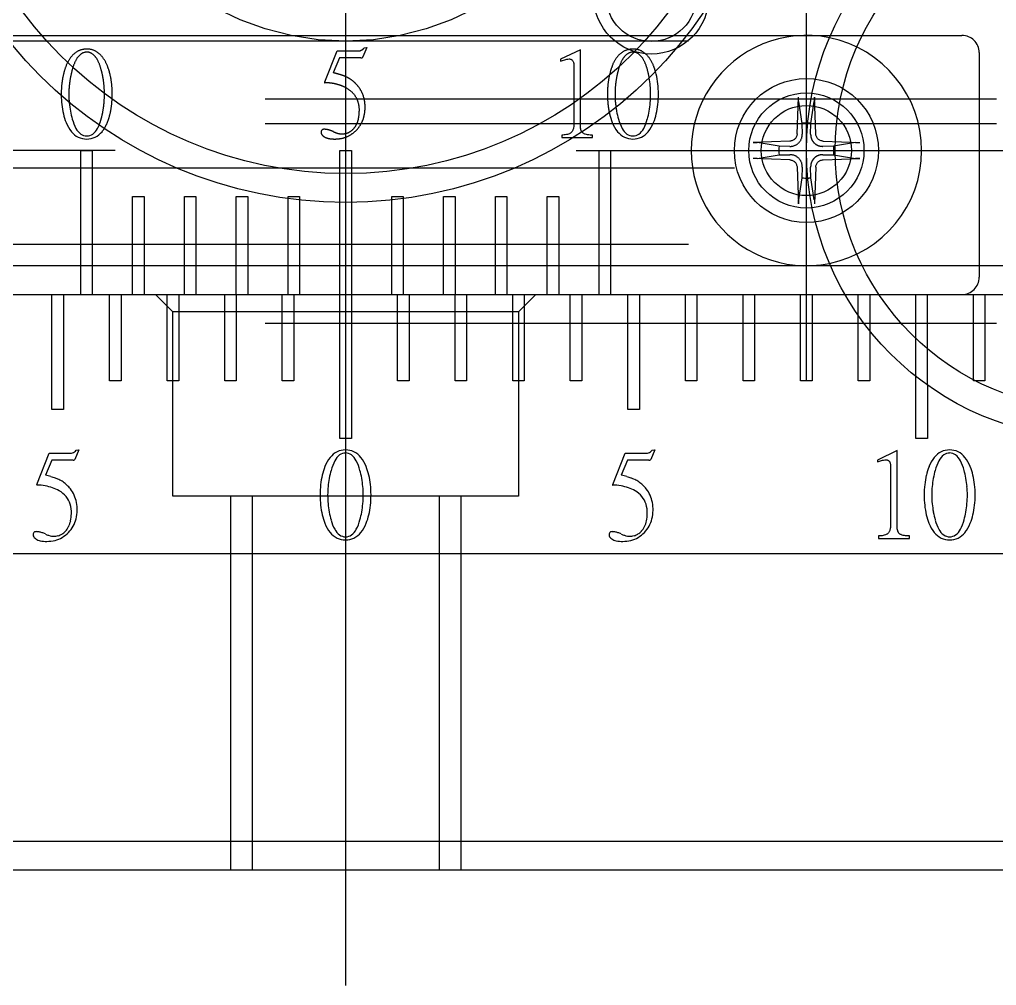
# Model space of a CAD drawing. Header units: millimetres. Extents: x 1 to 257, y -7 to 232.
# Drawn here: x 155.21 to 172.17, y 63.6 to 80.37 of the extents above; entities that cross this region are included whole.
import ezdxf

# ---------------------------------------------------------------- set-up
doc = ezdxf.new("R2010")
doc.units = ezdxf.units.MM
doc.linetypes.add('CENTER', pattern=[50.8, 31.75, -6.35, 6.35, -6.35])
doc.linetypes.add('DASHED', pattern=[19.05, 12.7, -6.35])
doc.layers.add('CENTER', color=1, linetype='CENTER')

msp = doc.modelspace()

# ---------------------------------------------------------------- linework, layer by layer
at = {"color": 3, "linetype": 'DASHED', "lineweight": -3}
for p, q in [((154.947, 80.098), (166.794, 80.098)), ((169.288, 80.098), (171.57, 80.098)), ((185.87, 79.998), (135.87, 79.998)), ((160.507, 79.289), (160.721, 79.829)), ((160.721, 79.829), (161.094, 79.829)), ((161.236, 79.886), (161.169, 79.723)), ((161.191, 79.882), (161.236, 79.886)), ((164.946, 79.849), (164.602, 79.684)), ((164.946, 78.522), (164.946, 79.849)), ((171.87, 79.798), (171.87, 75.898)), ((160.765, 79.708), (160.655, 79.448)), ((161.136, 79.708), (160.765, 79.708)), ((164.602, 79.684), (164.602, 79.651)), ((164.602, 79.651), (164.637, 79.664)), ((164.637, 79.664), (164.674, 79.676)), ((164.674, 79.676), (164.692, 79.68)), ((164.692, 79.68), (164.711, 79.684)), ((164.711, 79.684), (164.73, 79.687)), ((164.73, 79.687), (164.749, 79.688)), ((164.749, 79.688), (164.759, 79.688)), ((164.759, 79.688), (164.769, 79.686)), ((164.769, 79.686), (164.774, 79.685)), ((164.774, 79.685), (164.779, 79.683)), ((164.779, 79.683), (164.783, 79.682)), ((164.783, 79.682), (164.788, 79.68)), ((164.788, 79.68), (164.792, 79.677)), ((164.792, 79.677), (164.796, 79.674)), ((164.796, 79.674), (164.8, 79.671)), ((164.8, 79.671), (164.804, 79.668)), ((164.804, 79.668), (164.807, 79.664)), ((164.807, 79.664), (164.811, 79.66)), ((164.811, 79.66), (164.816, 79.652)), ((164.816, 79.652), (164.821, 79.643)), ((164.821, 79.643), (164.824, 79.633)), ((164.824, 79.633), (164.827, 79.623)), ((164.827, 79.623), (164.829, 79.613)), ((164.829, 79.613), (164.831, 79.603)), ((164.831, 79.603), (164.832, 79.592)), ((164.832, 79.592), (164.832, 79.582)), ((164.832, 79.582), (164.832, 79.572)), ((164.832, 79.572), (164.832, 78.561)), ((121.37, 78.998), (200.37, 78.998)), ((168.948, 78.57), (169.007, 78.952)), ((169.008, 78.955), (169.007, 78.952)), ((169.008, 79.024), (169.009, 79.013)), ((169.033, 78.387), (169.008, 79.024)), ((169.009, 78.969), (169.008, 78.965)), ((169.008, 78.965), (169.008, 78.961)), ((169.008, 78.961), (169.008, 78.958)), ((169.008, 78.958), (169.008, 78.955)), ((169.009, 79.013), (169.009, 79.003)), ((169.009, 79.003), (169.009, 78.992)), ((169.009, 78.992), (169.009, 78.987)), ((169.009, 78.987), (169.009, 78.982)), ((169.009, 78.982), (169.009, 78.973)), ((169.009, 78.973), (169.009, 78.969)), ((121.371, 78.565), (200.371, 78.565)), ((164.832, 78.561), (164.832, 78.538)), ((168.943, 78.385), (168.948, 78.57)), ((164.704, 78.374), (164.684, 78.37)), ((164.723, 78.378), (164.704, 78.374)), ((164.741, 78.383), (164.723, 78.378)), ((164.757, 78.39), (164.741, 78.383)), ((164.764, 78.394), (164.757, 78.39)), ((164.771, 78.398), (164.764, 78.394)), ((164.78, 78.405), (164.771, 78.398)), ((164.788, 78.412), (164.78, 78.405)), ((164.795, 78.421), (164.788, 78.412)), ((164.802, 78.43), (164.795, 78.421)), ((164.808, 78.44), (164.802, 78.43)), ((164.813, 78.45), (164.808, 78.44)), ((164.817, 78.46), (164.813, 78.45)), ((164.821, 78.471), (164.817, 78.46)), ((164.824, 78.482), (164.821, 78.471)), ((164.826, 78.493), (164.824, 78.482)), ((164.83, 78.515), (164.826, 78.493)), ((164.832, 78.538), (164.83, 78.515)), ((164.947, 78.505), (164.946, 78.522)), ((164.949, 78.487), (164.947, 78.505)), ((164.952, 78.47), (164.949, 78.487)), ((164.956, 78.453), (164.952, 78.47)), ((164.96, 78.445), (164.956, 78.453)), ((164.963, 78.437), (164.96, 78.445)), ((164.967, 78.43), (164.963, 78.437)), ((164.973, 78.42), (164.967, 78.43)), ((164.973, 78.421), (164.972, 78.423)), ((169.034, 78.375), (169.033, 78.387)), ((169.036, 78.363), (169.034, 78.375)), ((164.642, 78.366), (164.622, 78.365)), ((164.622, 78.365), (164.622, 78.325)), ((164.622, 78.325), (164.824, 78.325)), ((164.663, 78.368), (164.642, 78.366)), ((164.684, 78.37), (164.663, 78.368)), ((169.039, 78.351), (169.036, 78.363)), ((169.044, 78.339), (169.039, 78.351)), ((169.049, 78.328), (169.044, 78.339)), ((169.056, 78.317), (169.049, 78.328)), ((169.063, 78.308), (169.056, 78.317)), ((169.071, 78.299), (169.063, 78.308)), ((169.08, 78.291), (169.071, 78.299)), ((169.09, 78.283), (169.08, 78.291)), ((169.101, 78.277), (169.09, 78.283)), ((169.112, 78.271), (169.101, 78.277)), ((169.124, 78.267), (169.112, 78.271)), ((169.136, 78.264), (169.124, 78.267)), ((169.148, 78.262), (169.136, 78.264)), ((169.16, 78.261), (169.148, 78.262)), ((169.16, 78.261), (169.796, 78.236)), ((169.724, 78.235), (169.343, 78.175)), ((169.724, 78.235), (169.727, 78.235)), ((169.727, 78.235), (169.73, 78.236)), ((169.73, 78.236), (169.733, 78.236)), ((169.733, 78.236), (169.737, 78.236)), ((169.737, 78.236), (169.741, 78.236)), ((169.741, 78.236), (169.745, 78.237)), ((169.745, 78.237), (169.755, 78.237)), ((169.755, 78.237), (169.76, 78.237)), ((169.76, 78.237), (169.765, 78.237)), ((169.765, 78.237), (169.775, 78.237)), ((169.775, 78.237), (169.786, 78.237)), ((169.786, 78.237), (169.796, 78.236)), ((160.77, 77.199), (160.77, 78.098)), ((160.77, 78.098), (160.97, 78.098)), ((160.97, 78.098), (160.97, 77.199)), ((169.343, 78.175), (169.158, 78.171)), ((169.044, 77.857), (169.049, 77.868)), ((169.049, 77.868), (169.056, 77.879)), ((169.056, 77.879), (169.063, 77.888)), ((169.063, 77.888), (169.071, 77.897)), ((169.071, 77.897), (169.08, 77.905)), ((169.08, 77.905), (169.09, 77.913)), ((169.09, 77.913), (169.1, 77.919)), ((169.1, 77.919), (169.111, 77.925)), ((169.111, 77.925), (169.123, 77.929)), ((169.123, 77.929), (169.135, 77.932)), ((169.135, 77.932), (169.147, 77.935)), ((169.147, 77.935), (169.16, 77.935)), ((169.158, 78.025), (169.343, 78.021)), ((169.16, 77.935), (169.796, 77.96)), ((169.343, 78.021), (169.724, 77.961)), ((169.727, 77.961), (169.724, 77.961)), ((169.73, 77.96), (169.727, 77.961)), ((169.733, 77.96), (169.73, 77.96)), ((169.737, 77.96), (169.733, 77.96)), ((169.741, 77.96), (169.737, 77.96)), ((169.745, 77.96), (169.741, 77.96)), ((169.755, 77.959), (169.745, 77.96)), ((169.76, 77.959), (169.755, 77.959)), ((169.765, 77.959), (169.76, 77.959)), ((169.775, 77.959), (169.765, 77.959)), ((169.786, 77.96), (169.775, 77.959)), ((169.796, 77.96), (169.786, 77.96)), ((135.87, 77.798), (185.87, 77.798)), ((168.948, 77.626), (168.943, 77.811)), ((169.033, 77.809), (169.008, 77.172)), ((169.033, 77.809), (169.034, 77.821)), ((169.034, 77.821), (169.036, 77.833)), ((169.036, 77.833), (169.039, 77.845)), ((169.039, 77.845), (169.044, 77.857)), ((169.007, 77.244), (168.948, 77.626)), ((159.87, 77.265), (159.87, 77.298)), ((159.87, 77.298), (160.07, 77.298)), ((160.07, 77.298), (160.07, 77.241)), ((161.67, 77.241), (161.67, 77.298)), ((161.67, 77.298), (161.87, 77.298)), ((161.87, 77.298), (161.87, 77.265)), ((169.007, 77.244), (169.008, 77.241)), ((169.008, 77.241), (169.008, 77.238)), ((169.008, 77.238), (169.008, 77.235)), ((169.008, 77.235), (169.008, 77.231)), ((169.008, 77.231), (169.009, 77.227)), ((169.009, 77.227), (169.009, 77.223)), ((169.009, 77.223), (169.009, 77.214)), ((169.009, 77.214), (169.009, 77.209)), ((169.009, 77.209), (169.009, 77.204)), ((169.009, 77.204), (169.009, 77.193)), ((169.009, 77.193), (169.009, 77.183)), ((169.009, 77.183), (169.008, 77.172)), ((185.87, 76.464), (135.87, 76.464)), ((178.453, 76.098), (169.288, 76.098)), ((157.87, 75.298), (157.57, 75.598)), ((164.17, 75.598), (163.87, 75.298)), ((169.54, 75.598), (178.2, 75.598)), ((169.77, 75.236), (169.77, 75.598)), ((169.97, 75.598), (169.97, 74.969)), ((170.77, 74.175), (170.77, 75.598)), ((170.97, 74.025), (170.97, 75.598)), ((171.77, 74.098), (171.77, 75.598)), ((171.97, 75.598), (171.97, 74.098)), ((163.87, 75.298), (157.87, 75.298)), ((157.87, 72.098), (157.87, 75.298)), ((163.87, 75.298), (163.87, 72.098)), ((121.37, 75.098), (200.37, 75.098)), ((171.97, 74.098), (171.77, 74.098)), ((163.87, 72.098), (157.87, 72.098)), ((158.87, 72.098), (158.87, 65.598)), ((159.249, 72.098), (159.249, 65.598)), ((162.491, 72.098), (162.491, 65.598)), ((162.87, 72.098), (162.87, 65.598))]:
    msp.add_line(p, q, dxfattribs=at)
at = {"color": 7, "linetype": 'Continuous', "lineweight": -3}
for p, q in [((166.794, 80.098), (169.288, 80.098)), ((168.708, 78.387), (168.732, 79.024)), ((168.732, 79.013), (168.732, 79.024)), ((168.732, 79.003), (168.732, 79.013)), ((168.732, 78.992), (168.732, 79.003)), ((168.732, 78.987), (168.732, 78.992)), ((168.732, 78.982), (168.732, 78.987)), ((168.732, 78.973), (168.732, 78.982)), ((168.732, 78.969), (168.732, 78.973)), ((168.732, 78.965), (168.732, 78.969)), ((168.732, 78.961), (168.732, 78.965)), ((168.733, 78.958), (168.732, 78.961)), ((168.733, 78.955), (168.733, 78.958)), ((168.733, 78.952), (168.733, 78.955)), ((168.733, 78.952), (168.793, 78.57)), ((168.793, 78.57), (168.797, 78.385)), ((164.977, 78.416), (164.974, 78.42)), ((164.983, 78.409), (164.977, 78.416)), ((164.989, 78.403), (164.983, 78.409)), ((164.995, 78.398), (164.989, 78.403)), ((165.004, 78.393), (164.995, 78.398)), ((165.013, 78.388), (165.004, 78.393)), ((165.022, 78.384), (165.013, 78.388)), ((165.031, 78.381), (165.022, 78.384)), ((165.05, 78.376), (165.031, 78.381)), ((165.071, 78.372), (165.05, 78.376)), ((165.092, 78.369), (165.071, 78.372)), ((168.707, 78.375), (168.705, 78.363)), ((168.708, 78.387), (168.707, 78.375)), ((164.824, 78.325), (165.158, 78.325)), ((165.114, 78.367), (165.092, 78.369)), ((165.136, 78.366), (165.114, 78.367)), ((165.158, 78.365), (165.136, 78.366)), ((165.158, 78.325), (165.158, 78.365)), ((168.581, 78.261), (167.944, 78.236)), ((167.944, 78.236), (167.955, 78.237)), ((167.955, 78.237), (167.965, 78.237)), ((167.965, 78.237), (167.976, 78.237)), ((167.976, 78.237), (167.981, 78.237)), ((167.981, 78.237), (167.986, 78.237)), ((167.986, 78.237), (167.995, 78.237)), ((167.995, 78.237), (168, 78.236)), ((168, 78.236), (168.004, 78.236)), ((168.004, 78.236), (168.007, 78.236)), ((168.007, 78.236), (168.011, 78.236)), ((168.011, 78.236), (168.014, 78.235)), ((168.014, 78.235), (168.016, 78.235)), ((168.398, 78.175), (168.016, 78.235)), ((168.593, 78.262), (168.581, 78.261)), ((168.605, 78.264), (168.593, 78.262)), ((168.617, 78.267), (168.605, 78.264)), ((168.629, 78.271), (168.617, 78.267)), ((168.64, 78.277), (168.629, 78.271)), ((168.651, 78.283), (168.64, 78.277)), ((168.661, 78.291), (168.651, 78.283)), ((168.67, 78.299), (168.661, 78.291)), ((168.678, 78.308), (168.67, 78.299)), ((168.685, 78.318), (168.678, 78.308)), ((168.692, 78.328), (168.685, 78.318)), ((168.697, 78.339), (168.692, 78.328)), ((168.702, 78.351), (168.697, 78.339)), ((168.705, 78.363), (168.702, 78.351)), ((156.27, 75.598), (156.27, 78.098)), ((156.27, 78.098), (156.47, 78.098)), ((156.47, 78.098), (156.47, 75.598)), ((165.27, 75.598), (165.27, 78.098)), ((165.27, 78.098), (165.47, 78.098)), ((165.47, 78.098), (165.47, 75.598)), ((168.583, 78.171), (168.398, 78.175)), ((167.955, 77.96), (167.944, 77.96)), ((168.581, 77.935), (167.944, 77.96)), ((167.965, 77.959), (167.955, 77.96)), ((167.976, 77.959), (167.965, 77.959)), ((167.981, 77.959), (167.976, 77.959)), ((167.986, 77.959), (167.981, 77.959)), ((167.995, 77.96), (167.986, 77.959)), ((168, 77.96), (167.995, 77.96)), ((168.004, 77.96), (168, 77.96)), ((168.007, 77.96), (168.004, 77.96)), ((168.011, 77.96), (168.007, 77.96)), ((168.014, 77.961), (168.011, 77.96)), ((168.016, 77.961), (168.014, 77.961)), ((168.016, 77.961), (168.398, 78.021)), ((168.398, 78.021), (168.583, 78.025)), ((168.581, 77.935), (168.593, 77.935)), ((168.593, 77.935), (168.605, 77.933)), ((168.605, 77.933), (168.617, 77.929)), ((168.617, 77.929), (168.629, 77.925)), ((168.629, 77.925), (168.64, 77.919)), ((168.64, 77.919), (168.651, 77.913)), ((168.651, 77.913), (168.661, 77.905)), ((168.661, 77.905), (168.67, 77.897)), ((168.67, 77.897), (168.678, 77.888)), ((168.678, 77.888), (168.685, 77.879)), ((168.685, 77.879), (168.692, 77.868)), ((168.692, 77.868), (168.697, 77.857)), ((168.697, 77.857), (168.701, 77.845)), ((168.701, 77.845), (168.705, 77.833)), ((168.705, 77.833), (168.707, 77.821)), ((168.707, 77.821), (168.708, 77.809)), ((168.708, 77.809), (168.732, 77.172)), ((168.797, 77.811), (168.793, 77.626)), ((168.793, 77.626), (168.733, 77.244)), ((157.17, 75.598), (157.17, 77.298)), ((157.17, 77.298), (157.37, 77.298)), ((157.37, 77.298), (157.37, 75.598)), ((158.07, 75.598), (158.07, 77.298)), ((158.07, 77.298), (158.27, 77.298)), ((158.27, 77.298), (158.27, 75.598)), ((158.97, 75.598), (158.97, 77.298)), ((158.97, 77.298), (159.17, 77.298)), ((159.17, 77.298), (159.17, 75.598)), ((159.87, 75.598), (159.87, 77.265)), ((160.07, 77.241), (160.07, 75.598)), ((160.77, 75.598), (160.77, 77.199)), ((160.97, 77.199), (160.97, 75.598)), ((161.67, 75.598), (161.67, 77.241)), ((161.87, 77.265), (161.87, 75.598)), ((162.57, 75.598), (162.57, 77.298)), ((162.57, 77.298), (162.77, 77.298)), ((162.77, 77.298), (162.77, 75.598)), ((163.47, 75.598), (163.47, 77.298)), ((163.47, 77.298), (163.67, 77.298)), ((163.67, 77.298), (163.67, 75.598)), ((164.37, 75.598), (164.37, 77.298)), ((164.37, 77.298), (164.57, 77.298)), ((164.57, 77.298), (164.57, 75.598)), ((168.732, 77.235), (168.733, 77.238)), ((168.732, 77.231), (168.732, 77.235)), ((168.732, 77.227), (168.732, 77.231)), ((168.732, 77.223), (168.732, 77.227)), ((168.732, 77.214), (168.732, 77.223)), ((168.732, 77.209), (168.732, 77.214)), ((168.732, 77.204), (168.732, 77.209)), ((168.732, 77.193), (168.732, 77.204)), ((168.732, 77.183), (168.732, 77.193)), ((168.733, 77.241), (168.733, 77.244)), ((168.733, 77.238), (168.733, 77.241)), ((168.732, 77.172), (168.732, 77.183)), ((169.288, 76.098), (152.453, 76.098)), ((152.2, 75.598), (169.54, 75.598)), ((155.77, 73.598), (155.77, 75.598)), ((155.97, 75.598), (155.97, 73.598)), ((156.77, 74.098), (156.77, 75.598)), ((156.97, 75.598), (156.97, 74.098)), ((157.77, 74.098), (157.77, 75.598)), ((157.97, 75.598), (157.97, 74.098)), ((158.77, 74.098), (158.77, 75.598)), ((158.97, 75.598), (158.97, 74.098)), ((159.77, 74.098), (159.77, 75.598)), ((159.97, 75.598), (159.97, 74.098)), ((160.77, 73.098), (160.77, 75.598)), ((160.97, 75.598), (160.97, 73.098)), ((161.77, 74.098), (161.77, 75.598)), ((161.97, 75.598), (161.97, 74.098)), ((162.77, 74.098), (162.77, 75.598)), ((162.97, 75.598), (162.97, 74.098)), ((163.77, 74.098), (163.77, 75.598)), ((163.97, 75.598), (163.97, 74.098)), ((164.77, 74.098), (164.77, 75.598)), ((164.97, 75.598), (164.97, 74.098)), ((165.77, 73.598), (165.77, 75.598)), ((165.97, 75.598), (165.97, 73.598)), ((166.77, 74.098), (166.77, 75.598)), ((166.97, 75.598), (166.97, 74.098)), ((167.77, 74.098), (167.77, 75.598)), ((167.97, 75.598), (167.97, 74.098)), ((168.77, 74.098), (168.77, 75.598)), ((168.97, 75.598), (168.97, 74.098)), ((169.77, 74.098), (169.77, 75.236)), ((169.97, 74.969), (169.97, 74.098)), ((170.77, 73.098), (170.77, 74.175)), ((156.97, 74.098), (156.77, 74.098)), ((157.97, 74.098), (157.77, 74.098)), ((158.97, 74.098), (158.77, 74.098)), ((159.97, 74.098), (159.77, 74.098)), ((161.97, 74.098), (161.77, 74.098)), ((162.97, 74.098), (162.77, 74.098)), ((163.97, 74.098), (163.77, 74.098)), ((164.97, 74.098), (164.77, 74.098)), ((166.97, 74.098), (166.77, 74.098)), ((167.97, 74.098), (167.77, 74.098)), ((168.97, 74.098), (168.77, 74.098)), ((169.97, 74.098), (169.77, 74.098)), ((170.97, 74.025), (170.97, 73.098)), ((155.97, 73.598), (155.77, 73.598)), ((165.97, 73.598), (165.77, 73.598)), ((160.97, 73.098), (160.77, 73.098)), ((170.97, 73.098), (170.77, 73.098)), ((155.507, 72.301), (155.721, 72.841)), ((155.721, 72.841), (156.094, 72.841)), ((156.236, 72.898), (156.169, 72.735)), ((156.191, 72.894), (156.236, 72.898)), ((165.507, 72.301), (165.721, 72.841)), ((165.721, 72.841), (166.094, 72.841)), ((166.236, 72.898), (166.169, 72.735)), ((166.191, 72.894), (166.236, 72.898)), ((170.446, 72.888), (170.102, 72.723)), ((170.446, 71.561), (170.446, 72.888)), ((155.765, 72.721), (155.655, 72.46)), ((156.136, 72.721), (155.765, 72.721)), ((165.765, 72.721), (165.655, 72.46)), ((166.136, 72.721), (165.765, 72.721)), ((170.102, 72.723), (170.102, 72.69)), ((170.102, 72.69), (170.137, 72.703)), ((170.137, 72.703), (170.174, 72.715)), ((170.174, 72.715), (170.192, 72.719)), ((170.192, 72.719), (170.211, 72.723)), ((170.211, 72.723), (170.23, 72.726)), ((170.23, 72.726), (170.249, 72.727)), ((170.249, 72.727), (170.259, 72.726)), ((170.259, 72.726), (170.269, 72.725)), ((170.269, 72.725), (170.274, 72.724)), ((170.274, 72.724), (170.279, 72.722)), ((170.279, 72.722), (170.283, 72.721)), ((170.283, 72.721), (170.288, 72.718)), ((170.288, 72.718), (170.292, 72.716)), ((170.292, 72.716), (170.296, 72.713)), ((170.296, 72.713), (170.3, 72.71)), ((170.3, 72.71), (170.304, 72.707)), ((170.304, 72.707), (170.307, 72.703)), ((170.307, 72.703), (170.311, 72.699)), ((170.311, 72.699), (170.316, 72.691)), ((170.316, 72.691), (170.321, 72.682)), ((170.321, 72.682), (170.324, 72.672)), ((170.324, 72.672), (170.327, 72.662)), ((170.327, 72.662), (170.329, 72.652)), ((170.329, 72.652), (170.331, 72.642)), ((170.331, 72.642), (170.332, 72.631)), ((170.332, 72.631), (170.332, 72.621)), ((170.332, 72.621), (170.332, 72.611)), ((170.332, 72.611), (170.332, 71.6)), ((170.332, 71.6), (170.332, 71.577)), ((170.223, 71.417), (170.204, 71.412)), ((170.241, 71.422), (170.223, 71.417)), ((170.257, 71.429), (170.241, 71.422)), ((170.264, 71.433), (170.257, 71.429)), ((170.271, 71.437), (170.264, 71.433)), ((170.28, 71.444), (170.271, 71.437)), ((170.288, 71.451), (170.28, 71.444)), ((170.295, 71.46), (170.288, 71.451)), ((170.302, 71.469), (170.295, 71.46)), ((170.308, 71.478), (170.302, 71.469)), ((170.313, 71.489), (170.308, 71.478)), ((170.317, 71.499), (170.313, 71.489)), ((170.321, 71.51), (170.317, 71.499)), ((170.324, 71.521), (170.321, 71.51)), ((170.326, 71.532), (170.324, 71.521)), ((170.33, 71.554), (170.326, 71.532)), ((170.332, 71.577), (170.33, 71.554)), ((170.447, 71.544), (170.446, 71.561)), ((170.449, 71.526), (170.447, 71.544)), ((170.452, 71.509), (170.449, 71.526)), ((170.456, 71.492), (170.452, 71.509)), ((170.46, 71.484), (170.456, 71.492)), ((170.463, 71.476), (170.46, 71.484)), ((170.467, 71.469), (170.463, 71.476)), ((170.472, 71.461), (170.467, 71.469)), ((170.477, 71.455), (170.472, 71.461)), ((170.483, 71.448), (170.477, 71.455)), ((170.489, 71.442), (170.483, 71.448)), ((170.495, 71.437), (170.489, 71.442)), ((170.504, 71.432), (170.495, 71.437)), ((170.513, 71.427), (170.504, 71.432)), ((170.522, 71.423), (170.513, 71.427)), ((170.531, 71.42), (170.522, 71.423)), ((170.55, 71.415), (170.531, 71.42)), ((170.142, 71.405), (170.122, 71.404)), ((170.122, 71.404), (170.122, 71.363)), ((170.122, 71.363), (170.658, 71.363)), ((170.163, 71.407), (170.142, 71.405)), ((170.184, 71.409), (170.163, 71.407)), ((170.204, 71.412), (170.184, 71.409)), ((170.571, 71.411), (170.55, 71.415)), ((170.592, 71.408), (170.571, 71.411)), ((170.614, 71.406), (170.592, 71.408)), ((170.636, 71.405), (170.614, 71.406)), ((170.658, 71.404), (170.636, 71.405)), ((170.658, 71.363), (170.658, 71.404)), ((121.87, 71.098), (199.87, 71.098)), ((200.87, 66.098), (120.87, 66.098)), ((200.37, 65.598), (121.37, 65.598))]:
    msp.add_line(p, q, dxfattribs=at)
for centre, radius in [((160.87, 84.698), 7.5), ((160.87, 84.698), 7), ((173.87, 78.098), 5), ((173.87, 78.098), 4.5)]:
    msp.add_circle(centre, radius, dxfattribs=at)
at = {"color": 3, "linetype": 'DASHED', "lineweight": -3}
for centre, radius in [((160.87, 84.698), 4.7), ((166.177, 80.774), 1), ((166.177, 80.774), 0.783), ((168.87, 78.098), 1.25), ((168.87, 78.098), 1), ((168.87, 78.098), 0.783)]:
    msp.add_circle(centre, radius, dxfattribs=at)
at = {"color": 7, "linetype": 'Continuous', "lineweight": -3}
for centre, radius, start, end in [((168.87, 78.098), 2, 78.463, 281.537), ((165.218, 79.175), 1.073, 13.2882, 16.0372), ((164.978, 79.119), 1.32, 6.0471, 13.2628), ((164.599, 79.088), 1.566, 5.0093, 10.0773), ((164.5, 79.08), 1.665, 359.9697, 5.0017), ((164.626, 79.082), 1.674, 359.8807, 6.0387), ((157.609, 79.075), 1.678, 180.7226, 186.0309), ((164.374, 79.077), 1.791, 355.1774, 0.0578), ((164.61, 79.075), 1.69, 353.9893, 0.1283), ((157.267, 79.039), 1.334, 186.0315, 193.2001), ((157.801, 79.077), 1.738, 184.6495, 184.9832), ((157.604, 79.06), 1.539, 184.9857, 190.449), ((164.6, 79.058), 1.564, 349.8375, 355.1847), ((164.976, 79.036), 1.322, 346.768, 354.0003), ((157.032, 78.984), 1.093, 193.2098, 201.3991), ((157.462, 79.034), 1.395, 190.4551, 196.2875), ((166.751, 79.039), 1.334, 192.2248, 193.2001), ((166.516, 78.984), 1.093, 193.2098, 201.3991), ((167.088, 79.06), 1.539, 187.9239, 190.449), ((166.946, 79.034), 1.395, 190.4551, 196.2875), ((164.758, 79.029), 1.404, 344.0998, 349.8418), ((165.224, 78.978), 1.067, 338.4257, 346.7665), ((156.589, 78.811), 0.617, 201.4624, 218.6555), ((156.813, 78.822), 0.713, 194.5816, 208.6061), ((166.073, 78.811), 0.617, 201.4624, 218.6555), ((166.297, 78.822), 0.713, 194.5816, 208.6061), ((165.408, 78.822), 0.722, 331.8651, 345.7722), ((165.643, 78.81), 0.615, 321.322, 338.56), ((168.87, 78.098), 0.479, 87.2569, 99.3043), ((156.384, 78.649), 0.356, 218.8739, 243.7271), ((156.445, 78.618), 0.293, 208.0577, 233.3426), ((156.372, 78.528), 0.177, 234.7577, 270.348), ((156.375, 78.529), 0.178, 269.5975, 305.2384), ((156.304, 78.617), 0.291, 306.7157, 332.2786), ((156.363, 78.649), 0.356, 296.2729, 321.1261), ((155.924, 78.822), 0.722, 331.8651, 337.027), ((156.159, 78.81), 0.615, 321.322, 327.4443), ((165.868, 78.649), 0.356, 218.8739, 243.7271), ((165.929, 78.618), 0.293, 208.0577, 233.3426), ((165.856, 78.528), 0.177, 234.7577, 270.348), ((165.859, 78.529), 0.178, 269.5975, 305.2384), ((165.788, 78.617), 0.291, 306.7157, 332.2786), ((165.847, 78.649), 0.356, 296.2729, 321.1261), ((168.585, 78.38), 0.212, 355.7311, 1.3135), ((156.37, 78.634), 0.336, 244.7936, 270.6548), ((156.378, 78.632), 0.334, 269.2919, 295.2597), ((165.854, 78.634), 0.336, 244.7936, 270.6548), ((165.862, 78.632), 0.334, 269.2919, 295.2597), ((168.594, 78.373), 0.201, 296.2694, 302.6116), ((168.589, 78.38), 0.209, 302.6454, 308.7756), ((168.594, 78.375), 0.202, 308.7204, 314.9342), ((168.594, 78.374), 0.202, 315.0678, 321.2775), ((168.588, 78.379), 0.209, 321.2249, 327.3542), ((168.596, 78.374), 0.201, 327.3884, 333.7306), ((168.583, 78.38), 0.214, 333.7006, 339.428), ((168.592, 78.377), 0.206, 339.386, 345.0043), ((168.582, 78.38), 0.216, 345.0596, 350.4557), ((168.575, 78.381), 0.222, 350.4292, 355.7575), ((168.87, 78.098), 0.479, 170.6957, 189.3043), ((168.588, 78.383), 0.213, 268.6874, 274.268), ((168.587, 78.393), 0.222, 274.2424, 279.5709), ((168.589, 78.387), 0.216, 279.5456, 284.9391), ((168.591, 78.377), 0.206, 284.9953, 290.6145), ((168.588, 78.385), 0.214, 290.572, 296.2994), ((168.588, 77.813), 0.212, 85.7311, 91.3135), ((168.587, 77.803), 0.222, 80.4292, 85.7575), ((168.589, 77.809), 0.216, 75.0596, 80.4557), ((168.591, 77.819), 0.206, 69.386, 75.0043), ((168.588, 77.811), 0.214, 63.7006, 69.428), ((168.594, 77.823), 0.201, 57.3884, 63.7306), ((168.589, 77.816), 0.209, 51.2249, 57.3542), ((168.594, 77.821), 0.202, 45.0678, 51.2775), ((168.594, 77.822), 0.202, 38.7204, 44.9342), ((168.588, 77.817), 0.209, 32.6454, 38.7756), ((168.596, 77.822), 0.201, 26.2694, 32.6116), ((168.583, 77.816), 0.214, 20.572, 26.2994), ((168.592, 77.819), 0.206, 14.9953, 20.6145), ((168.582, 77.816), 0.216, 9.5456, 14.9391), ((168.575, 77.815), 0.222, 4.2424, 9.5709), ((168.585, 77.816), 0.213, 358.6874, 4.268), ((168.87, 78.098), 0.479, 260.6957, 272.7431), ((156.094, 72.944), 0.103, 269.9573, 289.456), ((156.086, 72.963), 0.123, 289.8018, 307.0841), ((156.048, 73.013), 0.187, 307.1607, 320.255), ((160.881, 72.545), 0.359, 116.5466, 141.2478), ((160.955, 72.569), 0.308, 128.0346, 152.5067), ((160.863, 72.566), 0.332, 89.2937, 115.4267), ((160.867, 72.674), 0.171, 89.8353, 126.5002), ((160.871, 72.565), 0.334, 64.6264, 90.6532), ((160.868, 72.673), 0.173, 53.6842, 90.279), ((160.783, 72.571), 0.305, 27.3429, 52.1158), ((160.855, 72.547), 0.356, 38.658, 63.5476), ((166.094, 72.944), 0.103, 269.9573, 289.456), ((166.086, 72.963), 0.123, 289.8018, 307.0841), ((166.048, 73.013), 0.187, 307.1607, 320.255), ((171.371, 72.545), 0.359, 116.5466, 141.2478), ((171.445, 72.569), 0.308, 128.0346, 152.5067), ((171.353, 72.566), 0.332, 89.2937, 115.4267), ((171.357, 72.674), 0.171, 89.8353, 126.5002), ((171.361, 72.565), 0.334, 64.6264, 90.6532), ((171.358, 72.673), 0.173, 53.6842, 90.279), ((171.273, 72.571), 0.305, 27.3429, 52.1158), ((171.345, 72.547), 0.356, 38.658, 63.5476), ((156.137, 72.794), 0.0733, 269.1351, 281.9708), ((156.147, 72.75), 0.0281, 281.4538, 305.805), ((156.154, 72.739), 0.0151, 307.0574, 344.0647), ((161.557, 72.201), 1.125, 158.7761, 166.7628), ((161.105, 72.373), 0.642, 141.8067, 158.4258), ((161.39, 72.34), 0.8, 152.3497, 165.2539), ((160.368, 72.353), 0.774, 14.2709, 27.586), ((160.642, 72.38), 0.627, 21.378, 38.3895), ((160.228, 72.214), 1.073, 13.2882, 21.5696), ((166.137, 72.794), 0.0733, 269.1351, 281.9708), ((166.147, 72.75), 0.0281, 281.4538, 305.805), ((166.154, 72.739), 0.0151, 307.0574, 344.0647), ((172.048, 72.201), 1.125, 158.7761, 166.7628), ((171.595, 72.373), 0.642, 141.8067, 158.4258), ((171.88, 72.34), 0.8, 152.3497, 165.2539), ((170.858, 72.353), 0.774, 14.2709, 27.586), ((171.132, 72.38), 0.627, 21.378, 38.3895), ((170.718, 72.214), 1.073, 13.2882, 21.5696), ((155.146, 70.323), 2.197, 73.9631, 76.5892), ((155.433, 71.316), 1.163, 70.0124, 74.0248), ((161.765, 72.153), 1.338, 166.7882, 173.9019), ((162.065, 72.128), 1.507, 163.9788, 169.4048), ((159.664, 72.137), 1.51, 10.2609, 15.6321), ((159.988, 72.158), 1.32, 6.0471, 13.2628), ((165.146, 70.323), 2.197, 73.9631, 76.5892), ((165.433, 71.316), 1.163, 70.0124, 74.0248), ((172.255, 72.153), 1.338, 166.7882, 173.9019), ((172.555, 72.128), 1.507, 163.9788, 169.4048), ((170.154, 72.137), 1.51, 10.2609, 15.6321), ((170.478, 72.158), 1.32, 6.0471, 13.2628), ((155.552, 72.285), 0.0479, 160.8609, 169.2763), ((155.514, 72.292), 0.0092, 167.2044, 192.7956), ((155.506, 72.29), 0.00178, 193.6323, 272.6279), ((155.483, 71.268), 1.021, 80.4715, 88.6731), ((155.523, 71.509), 0.776, 70.6148, 80.4628), ((155.65, 71.911), 0.53, 63.3872, 70.1611), ((155.658, 71.899), 0.538, 55.5472, 64.6615), ((155.646, 71.882), 0.558, 46.6126, 55.5054), ((155.603, 71.837), 0.62, 38.2978, 46.5808), ((162.071, 72.121), 1.646, 173.9099, 180.1105), ((162.087, 72.124), 1.529, 169.4141, 174.7865), ((159.608, 72.127), 1.566, 5.0093, 10.2518), ((159.636, 72.121), 1.674, 359.8807, 6.0387), ((165.552, 72.285), 0.0479, 160.8609, 169.2763), ((165.514, 72.292), 0.0092, 167.2044, 192.7956), ((165.506, 72.29), 0.00178, 193.6323, 272.6279), ((165.483, 71.268), 1.021, 80.4715, 88.6731), ((165.523, 71.509), 0.776, 70.6148, 80.4628), ((165.65, 71.911), 0.53, 63.3872, 70.1611), ((165.658, 71.899), 0.538, 55.5472, 64.6615), ((165.646, 71.882), 0.558, 46.6126, 55.5054), ((165.603, 71.837), 0.62, 38.2978, 46.5808), ((172.561, 72.121), 1.646, 173.9099, 180.1105), ((172.577, 72.124), 1.529, 169.4141, 174.7865), ((170.099, 72.127), 1.566, 5.0093, 10.2518), ((170.126, 72.121), 1.674, 359.8807, 6.0387), ((155.571, 71.645), 0.633, 59.2808, 70.5721), ((155.663, 71.794), 0.458, 39.8178, 59.7095), ((155.661, 71.888), 0.543, 24.2446, 37.8899), ((155.636, 71.878), 0.57, 10.8892, 24.1023), ((162.103, 72.114), 1.678, 179.881, 186.0309), ((162.15, 72.118), 1.593, 174.795, 180.0242), ((162.295, 72.116), 1.738, 179.9442, 184.9832), ((159.51, 72.118), 1.665, 359.9697, 5.0017), ((159.384, 72.116), 1.791, 355.1774, 0.0578), ((159.62, 72.114), 1.69, 353.9893, 0.1283), ((165.571, 71.645), 0.633, 59.2808, 70.5721), ((165.663, 71.794), 0.458, 39.8178, 59.7095), ((165.661, 71.888), 0.543, 24.2446, 37.8899), ((165.636, 71.878), 0.57, 10.8892, 24.1023), ((172.593, 72.114), 1.678, 179.881, 186.0309), ((172.64, 72.118), 1.593, 174.795, 180.0242), ((172.785, 72.116), 1.738, 179.9442, 184.9832), ((170, 72.118), 1.665, 359.9697, 5.0017), ((169.874, 72.116), 1.791, 355.1774, 0.0578), ((170.11, 72.114), 1.69, 353.9893, 0.1283), ((155.709, 71.837), 0.395, 17.3246, 39.2769), ((155.594, 71.805), 0.514, 358.4839, 16.8828), ((155.514, 71.856), 0.694, 359.2215, 10.7983), ((161.761, 72.078), 1.334, 186.0315, 193.2001), ((162.097, 72.099), 1.539, 184.9857, 190.449), ((159.61, 72.096), 1.564, 349.8375, 355.1847), ((159.986, 72.075), 1.322, 346.768, 354.0003), ((165.709, 71.837), 0.395, 17.3246, 39.2769), ((165.594, 71.805), 0.514, 358.4839, 16.8828), ((165.514, 71.856), 0.694, 359.2215, 10.7983), ((172.251, 72.078), 1.334, 186.0315, 193.2001), ((172.588, 72.099), 1.539, 184.9857, 190.449), ((170.1, 72.096), 1.564, 349.8375, 355.1847), ((170.476, 72.075), 1.322, 346.768, 354.0003), ((155.456, 71.8), 0.651, 348.3503, 359.2247), ((155.568, 71.861), 0.639, 345.7632, 358.7145), ((161.526, 72.023), 1.093, 193.2098, 201.3991), ((161.956, 72.073), 1.395, 190.4551, 196.2875), ((159.768, 72.068), 1.404, 344.0998, 349.8418), ((160.234, 72.017), 1.067, 338.4257, 346.7665), ((165.456, 71.8), 0.651, 348.3503, 359.2247), ((165.568, 71.861), 0.639, 345.7632, 358.7145), ((172.016, 72.023), 1.093, 193.2098, 201.3991), ((172.446, 72.073), 1.395, 190.4551, 196.2875), ((170.258, 72.068), 1.404, 344.0998, 349.8418), ((170.724, 72.017), 1.067, 338.4257, 346.7665), ((155.671, 71.756), 0.433, 334.0754, 348.3685), ((155.662, 71.838), 0.544, 331.19, 345.6305), ((161.083, 71.85), 0.617, 201.4624, 218.6555), ((161.307, 71.861), 0.713, 194.5816, 208.6061), ((160.418, 71.861), 0.722, 331.8651, 345.7722), ((160.653, 71.849), 0.615, 321.322, 338.56), ((165.671, 71.756), 0.433, 334.0754, 348.3685), ((165.662, 71.838), 0.544, 331.19, 345.6305), ((171.573, 71.85), 0.617, 201.4624, 218.6555), ((171.797, 71.861), 0.713, 194.5816, 208.6061), ((170.908, 71.861), 0.722, 331.8651, 345.7722), ((171.143, 71.849), 0.615, 321.322, 338.56), ((155.516, 71.425), 0.0728, 156.281, 181.8872), ((155.518, 71.422), 0.0745, 179.7689, 184.4732), ((155.48, 71.419), 0.0361, 184.316, 191.9442), ((155.486, 71.437), 0.0408, 117.1293, 154.954), ((155.496, 71.414), 0.066, 88.0277, 115.4071), ((155.497, 71.222), 0.257, 79.2315, 89.6241), ((155.471, 71.082), 0.4, 71.5675, 79.3119), ((155.402, 70.873), 0.62, 65.85, 71.6275), ((155.941, 72.075), 0.698, 245.8334, 250.8777), ((155.805, 71.668), 0.269, 285.6366, 301.3182), ((155.786, 71.697), 0.303, 301.5113, 315.9675), ((155.697, 71.803), 0.493, 300.7739, 316.7817), ((155.761, 71.713), 0.332, 316.8732, 333.9198), ((155.652, 71.846), 0.556, 316.7918, 331.0148), ((160.878, 71.688), 0.356, 218.8739, 243.7271), ((160.939, 71.657), 0.293, 208.0577, 233.3426), ((160.866, 71.567), 0.177, 234.7577, 270.348), ((160.869, 71.568), 0.178, 269.5975, 305.2384), ((160.797, 71.656), 0.291, 306.7157, 332.2786), ((160.856, 71.688), 0.356, 296.2729, 321.1261), ((165.516, 71.425), 0.0728, 156.281, 181.8872), ((165.518, 71.422), 0.0745, 179.7689, 184.4732), ((165.48, 71.419), 0.0361, 184.316, 191.9442), ((165.486, 71.437), 0.0408, 117.1293, 154.954), ((165.496, 71.414), 0.066, 88.0277, 115.4071), ((165.497, 71.222), 0.257, 79.2315, 89.6241), ((165.471, 71.082), 0.4, 71.5675, 79.3119), ((165.402, 70.873), 0.62, 65.85, 71.6275), ((165.941, 72.075), 0.698, 245.8334, 250.8777), ((165.805, 71.668), 0.269, 285.6366, 301.3182), ((165.786, 71.697), 0.303, 301.5113, 315.9675), ((165.697, 71.803), 0.493, 300.7739, 316.7817), ((165.761, 71.713), 0.332, 316.8732, 333.9198), ((165.652, 71.846), 0.556, 316.7918, 331.0148), ((171.368, 71.688), 0.356, 218.8739, 243.7271), ((171.429, 71.657), 0.293, 208.0577, 233.3426), ((171.356, 71.567), 0.177, 234.7577, 270.348), ((171.359, 71.568), 0.178, 269.5975, 305.2384), ((171.288, 71.656), 0.291, 306.7157, 332.2786), ((171.347, 71.688), 0.356, 296.2729, 321.1261), ((155.459, 71.415), 0.015, 191.5786, 205.2913), ((155.554, 71.451), 0.117, 201.5057, 219.093), ((155.564, 71.46), 0.13, 219.3474, 234.6593), ((155.61, 71.535), 0.218, 236.1652, 258.5243), ((155.673, 71.831), 0.521, 258.2451, 270.7659), ((155.684, 71.892), 0.581, 269.6263, 283.9812), ((155.842, 71.788), 0.394, 250.7805, 258.1713), ((155.805, 71.606), 0.208, 257.9993, 269.3203), ((155.798, 71.694), 0.295, 270.7211, 285.4421), ((155.707, 71.79), 0.477, 284.1459, 300.5209), ((160.863, 71.672), 0.336, 244.7936, 270.6548), ((160.871, 71.671), 0.334, 269.2919, 295.2597), ((165.459, 71.415), 0.015, 191.5786, 205.2913), ((165.554, 71.451), 0.117, 201.5057, 219.093), ((165.564, 71.46), 0.13, 219.3474, 234.6593), ((165.61, 71.535), 0.218, 236.1652, 258.5243), ((165.673, 71.831), 0.521, 258.2451, 270.7659), ((165.684, 71.892), 0.581, 269.6263, 283.9812), ((165.842, 71.788), 0.394, 250.7805, 258.1713), ((165.805, 71.606), 0.208, 257.9993, 269.3203), ((165.798, 71.694), 0.295, 270.7211, 285.4421), ((165.707, 71.79), 0.477, 284.1459, 300.5209), ((171.354, 71.672), 0.336, 244.7936, 270.6548), ((171.362, 71.671), 0.334, 269.2919, 295.2597)]:
    msp.add_arc(centre, radius, start, end, dxfattribs=at)
at = {"color": 3, "linetype": 'DASHED', "lineweight": -3}
for centre, radius, start, end in [((171.57, 79.798), 0.3, 360, 90), ((168.87, 78.098), 2, 281.537, 78.463), ((156.611, 79.334), 0.642, 141.8067, 158.4258), ((156.387, 79.506), 0.359, 116.5466, 141.2478), ((156.461, 79.53), 0.308, 128.0346, 152.5067), ((156.369, 79.527), 0.332, 89.2937, 115.4267), ((156.373, 79.635), 0.171, 89.8353, 126.5002), ((156.377, 79.526), 0.334, 64.6264, 90.6532), ((156.374, 79.634), 0.173, 53.6842, 90.279), ((156.289, 79.532), 0.305, 27.3429, 52.1158), ((156.361, 79.508), 0.356, 38.658, 63.5476), ((156.148, 79.341), 0.627, 21.378, 38.3895), ((161.094, 79.932), 0.103, 269.9573, 289.456), ((161.086, 79.951), 0.123, 289.8018, 307.0841), ((161.048, 80.001), 0.187, 307.1607, 320.255), ((166.095, 79.334), 0.642, 141.8067, 158.4258), ((165.871, 79.506), 0.359, 116.5466, 141.2478), ((165.945, 79.53), 0.308, 128.0346, 152.5067), ((165.853, 79.527), 0.332, 89.2937, 115.4267), ((165.857, 79.635), 0.171, 89.8353, 126.5002), ((165.861, 79.526), 0.334, 64.6264, 90.6532), ((165.858, 79.634), 0.173, 53.6842, 90.279), ((165.773, 79.532), 0.305, 27.3429, 52.1158), ((165.845, 79.508), 0.356, 38.658, 63.5476), ((165.632, 79.341), 0.627, 21.378, 38.3895), ((157.064, 79.162), 1.125, 158.7761, 166.7628), ((156.896, 79.301), 0.8, 152.3497, 165.2539), ((155.874, 79.314), 0.774, 14.2709, 27.586), ((155.734, 79.175), 1.073, 13.2882, 21.5696), ((161.137, 79.782), 0.0733, 269.1351, 281.9708), ((161.147, 79.738), 0.0281, 281.4538, 305.805), ((161.154, 79.727), 0.0151, 307.0574, 344.0647), ((166.548, 79.162), 1.125, 158.7761, 166.7628), ((166.38, 79.301), 0.8, 152.3497, 165.2539), ((165.358, 79.314), 0.774, 14.2709, 27.586), ((165.218, 79.175), 1.073, 16.0372, 21.5696), ((157.271, 79.114), 1.338, 166.7882, 173.9019), ((157.571, 79.089), 1.507, 163.9788, 169.4048), ((155.17, 79.098), 1.51, 10.2609, 15.6321), ((155.494, 79.119), 1.32, 6.0471, 13.2628), ((160.146, 77.311), 2.197, 73.9631, 76.5892), ((160.433, 78.304), 1.163, 70.0124, 74.0248), ((160.65, 78.899), 0.53, 63.3872, 70.1611), ((166.755, 79.114), 1.338, 166.7882, 173.9019), ((167.055, 79.089), 1.507, 163.9788, 169.4048), ((164.654, 79.098), 1.51, 10.0799, 15.6321), ((157.568, 79.082), 1.637, 173.8928, 180.1276), ((157.656, 79.079), 1.593, 174.795, 180.0242), ((157.593, 79.085), 1.529, 169.4141, 174.7865), ((155.115, 79.088), 1.566, 5.0093, 10.2518), ((155.016, 79.08), 1.665, 359.9697, 5.0017), ((155.142, 79.082), 1.674, 359.8807, 6.0387), ((160.552, 79.273), 0.0479, 160.8609, 169.2763), ((160.514, 79.28), 0.0092, 167.2044, 192.7956), ((160.506, 79.278), 0.00178, 193.6323, 272.6279), ((160.483, 78.256), 1.021, 80.4715, 88.6731), ((160.523, 78.497), 0.776, 70.6148, 80.4628), ((160.571, 78.632), 0.633, 59.2808, 70.5721), ((160.658, 78.886), 0.538, 55.5472, 64.6615), ((160.646, 78.87), 0.558, 46.6126, 55.5054), ((160.603, 78.825), 0.62, 38.2978, 46.5808), ((167.061, 79.082), 1.646, 173.9099, 180.1105), ((167.14, 79.079), 1.593, 174.795, 180.0242), ((167.077, 79.085), 1.529, 169.4141, 174.7865), ((164.599, 79.088), 1.566, 10.1066, 10.2518), ((157.609, 79.075), 1.678, 179.881, 180.7226), ((157.801, 79.077), 1.738, 179.9442, 184.6495), ((154.89, 79.077), 1.791, 355.1774, 0.0578), ((155.126, 79.075), 1.69, 353.9893, 0.1283), ((160.663, 78.781), 0.458, 39.8178, 59.7095), ((160.709, 78.824), 0.395, 17.3246, 39.2769), ((160.661, 78.876), 0.543, 24.2446, 37.8899), ((160.636, 78.866), 0.57, 10.8892, 24.1023), ((167.093, 79.075), 1.678, 179.881, 186.0309), ((167.285, 79.077), 1.738, 179.9442, 184.9832), ((155.116, 79.058), 1.564, 349.8375, 355.1847), ((155.492, 79.036), 1.322, 346.768, 354.0003), ((160.594, 78.793), 0.514, 358.4839, 16.8828), ((160.514, 78.844), 0.694, 359.2215, 10.7983), ((166.751, 79.039), 1.334, 186.0315, 192.2248), ((167.088, 79.06), 1.539, 184.9857, 187.9239), ((155.274, 79.029), 1.404, 344.0998, 349.8418), ((155.74, 78.978), 1.067, 338.4257, 346.7665), ((160.456, 78.788), 0.651, 348.3503, 359.2247), ((160.568, 78.848), 0.639, 345.7632, 358.7145), ((155.924, 78.822), 0.722, 337.027, 345.7722), ((156.159, 78.81), 0.615, 327.4443, 338.56), ((160.761, 78.7), 0.332, 316.8732, 333.9198), ((160.652, 78.833), 0.556, 316.7918, 331.0148), ((160.671, 78.744), 0.433, 334.0754, 348.3685), ((160.662, 78.826), 0.544, 331.19, 345.6305), ((168.87, 78.098), 0.479, 80.6957, 87.2569), ((160.516, 78.413), 0.0728, 156.281, 181.8872), ((160.518, 78.41), 0.0745, 179.7689, 184.4732), ((160.48, 78.407), 0.0361, 184.316, 191.9442), ((160.459, 78.402), 0.015, 191.5786, 205.2913), ((160.554, 78.439), 0.117, 201.5057, 219.093), ((160.486, 78.425), 0.0408, 117.1293, 154.954), ((160.496, 78.401), 0.066, 88.0277, 115.4071), ((160.497, 78.21), 0.257, 79.2315, 89.6241), ((160.471, 78.069), 0.4, 71.5675, 79.3119), ((160.402, 77.861), 0.62, 65.85, 71.6275), ((160.941, 79.063), 0.698, 245.8334, 250.8777), ((160.842, 78.776), 0.394, 250.7805, 258.1713), ((160.805, 78.594), 0.208, 257.9993, 269.3203), ((160.798, 78.681), 0.295, 270.7211, 285.4421), ((160.805, 78.655), 0.269, 285.6366, 301.3182), ((160.786, 78.684), 0.303, 301.5113, 315.9675), ((160.697, 78.791), 0.493, 300.7739, 316.7817), ((169.156, 78.38), 0.213, 178.6874, 184.268), ((160.564, 78.447), 0.13, 219.3474, 234.6593), ((160.61, 78.523), 0.218, 236.1652, 258.5243), ((160.673, 78.819), 0.521, 258.2451, 270.7659), ((160.684, 78.879), 0.581, 269.6263, 283.9812), ((160.707, 78.778), 0.477, 284.1459, 300.5209), ((169.166, 78.381), 0.222, 184.2424, 189.5709), ((169.159, 78.38), 0.216, 189.5456, 194.9391), ((169.149, 78.377), 0.206, 194.9953, 200.6145), ((169.157, 78.38), 0.214, 200.572, 206.2994), ((169.145, 78.374), 0.201, 206.2694, 212.6116), ((169.152, 78.379), 0.209, 212.6454, 218.7756), ((169.147, 78.374), 0.202, 218.7204, 224.9342), ((169.147, 78.375), 0.202, 225.0678, 231.2775), ((169.151, 78.38), 0.209, 231.2249, 237.3542), ((169.146, 78.373), 0.201, 237.3884, 243.7306), ((169.153, 78.385), 0.214, 243.7006, 249.428), ((169.15, 78.377), 0.206, 249.386, 255.0043), ((169.152, 78.387), 0.216, 255.0596, 260.4557), ((169.153, 78.393), 0.222, 260.4292, 265.7575), ((169.153, 78.383), 0.212, 265.7311, 271.3135), ((168.87, 78.098), 0.479, 350.6957, 9.3043), ((169.159, 77.816), 0.216, 165.0596, 170.4557), ((169.149, 77.819), 0.206, 159.386, 165.0043), ((169.157, 77.816), 0.214, 153.7006, 159.428), ((169.145, 77.822), 0.201, 147.3884, 153.7306), ((169.153, 77.817), 0.209, 141.2249, 147.3542), ((169.147, 77.822), 0.202, 135.0678, 141.2775), ((169.147, 77.822), 0.202, 128.7204, 134.9342), ((169.151, 77.816), 0.209, 122.6454, 128.7756), ((169.146, 77.823), 0.201, 116.2694, 122.6116), ((169.153, 77.811), 0.214, 110.572, 116.2994), ((169.15, 77.819), 0.206, 104.9953, 110.6145), ((169.152, 77.809), 0.216, 99.5456, 104.9391), ((169.153, 77.803), 0.222, 94.2424, 99.5709), ((169.153, 77.813), 0.213, 88.6874, 94.268), ((169.156, 77.816), 0.212, 175.7311, 181.3135), ((169.166, 77.815), 0.222, 170.4292, 175.7575), ((168.87, 78.098), 0.479, 272.7431, 279.3043), ((171.57, 75.898), 0.3, 270, 0)]:
    msp.add_arc(centre, radius, start, end, dxfattribs=at)
at = {"layer": 'CENTER', "color": 1, "linetype": 'CENTER', "lineweight": -3}
for p, q in [((160.87, 63.598), (160.87, 94.198)), ((168.87, 74.098), (168.87, 82.098)), ((156.87, 78.098), (137.87, 78.098)), ((164.87, 78.098), (183.87, 78.098))]:
    msp.add_line(p, q, dxfattribs=at)

doc.saveas('drawing.dxf')
